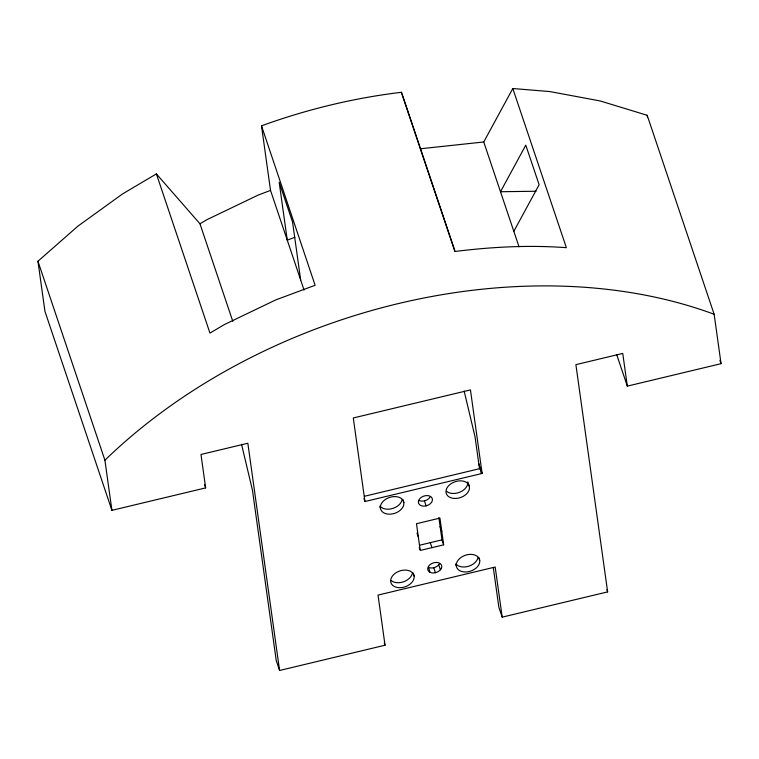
<?xml version="1.0" encoding="UTF-8"?>
<svg xmlns="http://www.w3.org/2000/svg" width="759" height="759" viewBox="0 0 759 759"><rect width="100%" height="100%" fill="white"/><g stroke="black" fill="none" stroke-linecap="round" stroke-linejoin="round"><path stroke-width="1.14" d="M519.042 246.846L483.749 141.98L512.809 88.518L549.971 91.583L600.255 100.975L647.18 115.283L714.143 314.264L721.05 363.675L627.323 386.132L616.792 354.832M513.824 231.324L539.127 184.76L525.797 145.159L500.494 191.733L536.034 191.24M439.508 563.766L438.531 565.076A7.258 5.019 -18.6 0 1 428.588 567.457L430.021 572.277M627.323 386.132L622.75 353.428L575.891 364.652L607.636 591.887L502.192 617.152L495.191 567.03L378.029 595.094L385.031 645.216L279.587 670.482L247.842 443.247L200.974 454.47L205.651 487.895L111.915 510.342L44.952 311.361L37.95 261.238L77.968 226.106L122.455 194L156.392 173.906L199.959 223.782L232.785 321.304M199.959 223.782L206.733 219.768L258.088 195.12L270.527 190.405L261.504 125.833C306.636 109.41 353.817 97.977 401.52 92.285L455.087 251.476C491.936 246.846 529.317 244.929 566.366 247.681L512.809 88.518M294.9 237.263L287.263 240.157L279.179 182.264L292.566 222.055L300.659 279.948M364.434 496.282L480.447 468.483L481.064 472.942M364.956 501.528L482.117 473.455L470.447 389.917L353.286 417.981L364.956 501.528L363.95 498.54M419.613 545.218L441.985 539.858L438.873 517.581M443.654 544.839L420.22 550.446L416.492 523.719L439.926 518.103L443.654 544.839L441.985 539.858M420.296 148.783L483.749 141.98M719.921 360.326L721.05 363.675M606.896 589.677L607.636 591.887M402.023 94.353L454.84 251.305M478.768 463.512L482.117 473.455M468.123 482.876L469.46 486.851A12.097 8.358 -18.6 0 1 452.895 498.293A12.097 8.358 -18.6 0 1 450.874 483.825A12.097 8.358 -18.6 0 1 469.46 486.851M502.192 617.152L498.843 607.2L493.303 567.571M478.73 557.381L479.726 560.37A12.097 8.358 -18.6 0 1 463.17 571.812A12.097 8.358 -18.6 0 1 461.149 557.343A12.097 8.358 -18.6 0 1 479.726 560.37M455.628 563.994L456.301 565.986M440.116 526.499L441.785 531.471M424.433 500.902L426.103 505.874A7.258 5.019 -18.6 0 0 431.14 496.898L429.879 496.12A7.258 5.019 -18.6 0 0 419.936 498.502L418.968 499.811A7.258 5.019 -18.6 0 0 426.103 505.874M438.721 564.819L440.4 569.791M430.268 542.666L431.937 547.647M433.768 567.732L435.438 572.703M417.014 533.103L418.361 537.087M419.224 547.467L419.888 549.459M402.849 499.583L403.845 502.572A12.097 8.358 -18.6 0 1 387.289 514.014A12.097 8.358 -18.6 0 1 385.268 499.545A12.097 8.358 -18.6 0 1 403.845 502.572M413.114 573.102L414.12 576.09A12.097 8.358 -18.6 0 1 397.555 587.532A12.097 8.358 -18.6 0 1 395.534 573.064A12.097 8.358 -18.6 0 1 414.12 576.09M261.504 125.833L315.108 285.27L275.65 299.957L224.303 324.605L209.958 333.097L156.392 173.906M379.747 506.196L380.42 508.188M270.527 190.405L304.055 290.061M384.291 643.006L385.031 645.216M279.587 670.482L276.238 660.529L252.434 490.105L241.561 444.376M204.522 484.536L205.651 487.895M37.95 261.238L104.913 460.22L111.915 510.342M464.157 391.046L475.03 436.776L479.546 469.081M647.18 115.283L647.503 117.579M401.52 92.285L401.644 93.234M104.913 460.22A469.479 324.359 -18.6 0 1 714.143 314.264M402.08 499.849A12.097 8.358 -18.6 0 1 393.143 508.321A12.097 8.358 -18.6 0 1 380.895 507.012M430.173 496.936A7.258 5.019 -18.6 0 1 419.253 500.617M467.781 481.88A12.097 8.358 -18.6 0 1 460.229 492.031A12.097 8.358 -18.6 0 1 446.51 491.291M412.346 573.368A12.097 8.358 -18.6 0 1 403.418 581.84A12.097 8.358 -18.6 0 1 391.17 580.531M477.961 557.656A12.097 8.358 -18.6 0 1 469.024 566.119A12.097 8.358 -18.6 0 1 456.776 564.81M441.178 568.738L440.211 570.047A7.258 5.019 -18.6 0 1 430.268 572.428L429.006 571.66A7.258 5.019 -18.6 0 1 434.044 562.685A7.258 5.019 -18.6 0 1 441.178 568.738"/></g></svg>
